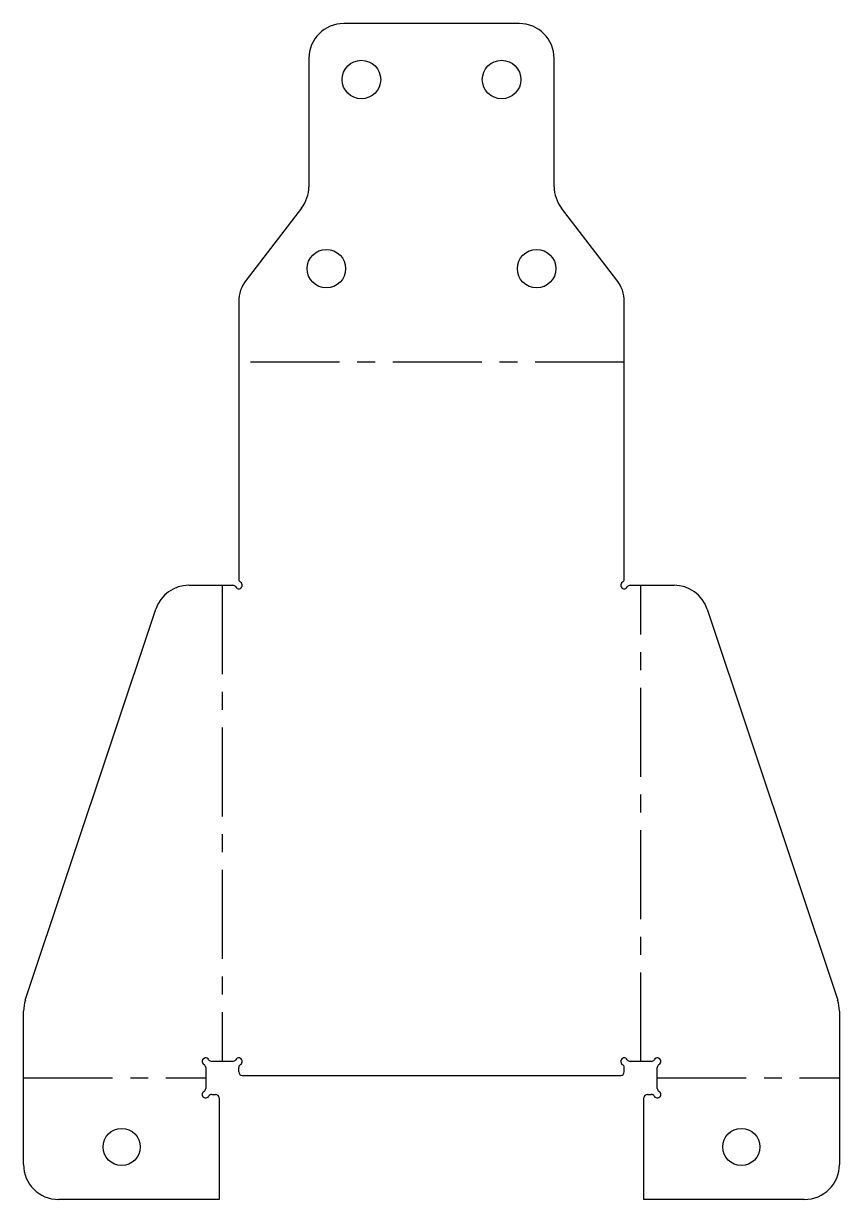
# Model space of a CAD drawing. Header units: millimetres. Extents: x -58 to 58, y -69 to 98.
import ezdxf

# ---------------------------------------------------------------- set-up
doc = ezdxf.new("R2010")
doc.units = ezdxf.units.MM
doc.linetypes.add('CENTERX2', pattern=[20.32, 12.7, -2.54, 2.54, -2.54])

msp = doc.modelspace()

# ---------------------------------------------------------------- linework, layer by layer
at = {"color": 7, "linetype": 'Continuous', "lineweight": 25}
for p, q in [((12.5, 98.46), (-12.5, 98.46)), ((-17.5, 93.46), (-17.5, 75.16)), ((17.5, 75.16), (17.5, 93.46)), ((-18.54, 72.11), (-26.46, 61.81)), ((26.46, 61.81), (18.54, 72.11)), ((-27.5, 58.76), (-27.5, 19.12)), ((27.5, 19.12), (27.5, 58.76)), ((-34.61, 18.25), (-28.37, 18.25)), ((28.37, 18.25), (34.61, 18.25)), ((-57.96, -40.98), (-39.35, 14.83)), ((39.35, 14.83), (57.96, -40.98)), ((-58.21, -64.46), (-58.21, -42.56)), ((58.21, -42.56), (58.21, -64.46)), ((-28.37, -49.75), (-31.35, -49.75)), ((31.35, -49.75), (28.37, -49.75)), ((-32.21, -50.62), (-32.21, -53.6)), ((-27.5, -51.25), (-27.5, -50.62)), ((-27, -51.75), (27, -51.75)), ((27.5, -51.25), (27.5, -50.62)), ((32.21, -53.6), (32.21, -50.62)), ((-31.35, -54.46), (-30.81, -54.46)), ((-30.31, -54.96), (-30.31, -69.46)), ((30.31, -69.46), (30.31, -54.96)), ((30.81, -54.46), (31.35, -54.46)), ((-30.31, -69.46), (-53.21, -69.46)), ((53.21, -69.46), (30.31, -69.46))]:
    msp.add_line(p, q, dxfattribs=at)
at = {"color": 7, "linetype": 'CENTERX2'}
for p, q in [((27.5, 50.11), (-27.5, 50.11)), ((-29.86, 18.25), (-29.86, -49.75)), ((29.86, -49.75), (29.86, 18.25)), ((-58.21, -52.11), (-32.21, -52.11)), ((32.21, -52.11), (58.21, -52.11))]:
    msp.add_line(p, q, dxfattribs=at)
at = {"color": 7, "linetype": 'Continuous', "lineweight": 25}
for centre, radius in [((-10, 90.46), 2.75), ((10, 90.46), 2.75), ((-15, 63.46), 2.75), ((15, 63.46), 2.75), ((-44.21, -61.96), 2.65), ((44.21, -61.96), 2.65)]:
    msp.add_circle(centre, radius, dxfattribs=at)
for centre, radius, start, end in [((-12.5, 93.46), 5, 90, 180), ((12.5, 93.46), 5, 0, 90), ((-22.5, 75.16), 5, 322.4314, 0), ((22.5, 75.16), 5, 180, 217.5686), ((-22.5, 58.76), 5, 142.4314, 180), ((22.5, 58.76), 5, 0, 37.5686), ((-27.5, 18.25), 0.5, 210, 60), ((-27, 19.12), 0.5, 180, 240), ((27.5, 18.25), 0.5, 120, 330), ((27, 19.12), 0.5, 300, 0), ((-34.61, 13.25), 5, 90, 161.5651), ((-28.37, 17.75), 0.5, 30, 90), ((28.37, 17.75), 0.5, 90, 150), ((34.61, 13.25), 5, 18.4349, 90), ((-53.21, -42.56), 5, 161.5651, 180), ((53.21, -42.56), 5, 0, 18.4349), ((-32.21, -49.75), 0.5, 30, 240), ((-32.71, -50.62), 0.5, 0, 60), ((-31.35, -49.25), 0.5, 210, 270), ((-28.37, -49.25), 0.5, 270, 330), ((-27.5, -49.75), 0.5, 300, 150), ((-27, -50.62), 0.5, 120, 180), ((27.5, -49.75), 0.5, 30, 240), ((27, -50.62), 0.5, 0, 60), ((28.37, -49.25), 0.5, 210, 270), ((31.35, -49.25), 0.5, 270, 330), ((32.21, -49.75), 0.5, 300, 150), ((32.71, -50.62), 0.5, 120, 180), ((-27, -51.25), 0.5, 180, 270), ((27, -51.25), 0.5, 270, 0), ((-32.71, -53.6), 0.5, 300, 360), ((32.71, -53.6), 0.5, 180, 240), ((-32.21, -54.46), 0.5, 120, 330), ((-31.35, -54.96), 0.5, 90, 150), ((-30.81, -54.96), 0.5, 0, 90), ((30.81, -54.96), 0.5, 90, 180), ((31.35, -54.96), 0.5, 30, 90), ((32.21, -54.46), 0.5, 210, 60), ((-53.21, -64.46), 5, 180, 270), ((53.21, -64.46), 5, 270, 0)]:
    msp.add_arc(centre, radius, start, end, dxfattribs=at)

doc.saveas('drawing.dxf')
